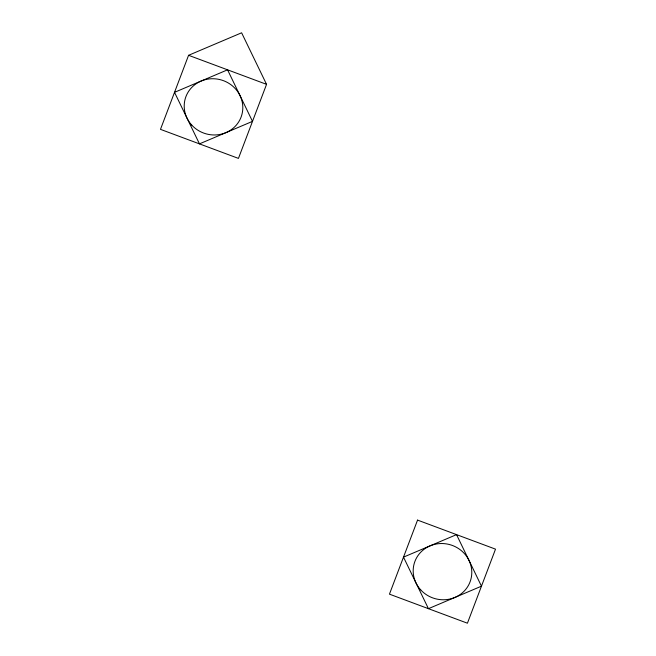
<?xml version="1.0" encoding="UTF-8"?>
<svg xmlns="http://www.w3.org/2000/svg" width="656" height="656" viewBox="0 0 656 656"><rect width="100%" height="100%" fill="white"/><g stroke="black" fill="none" stroke-linecap="round" stroke-linejoin="round"><path stroke-width="0.98" d="M188.575 55.301L160.482 129.355L238.448 158.399L266.549 84.345L241.613 32.8L188.575 55.301L266.549 84.345M417.552 520.101L389.451 594.156L467.425 623.2L495.518 549.146L417.552 520.101M227.558 69.823L174.529 92.332L199.465 143.877L252.494 121.376L227.558 69.823M456.535 534.624L403.506 557.133L428.442 608.678L481.471 586.177L456.535 534.624M420.709 589.875A29.422 27.995 17.1 0 0 470.352 581.093A29.422 27.995 17.1 0 0 436.404 543.988A29.422 27.995 17.1 0 0 420.709 589.875M191.732 125.075A29.422 27.995 17.1 0 0 241.375 116.292A29.422 27.995 17.1 0 0 207.427 79.187A29.422 27.995 17.1 0 0 191.732 125.075"/></g></svg>
